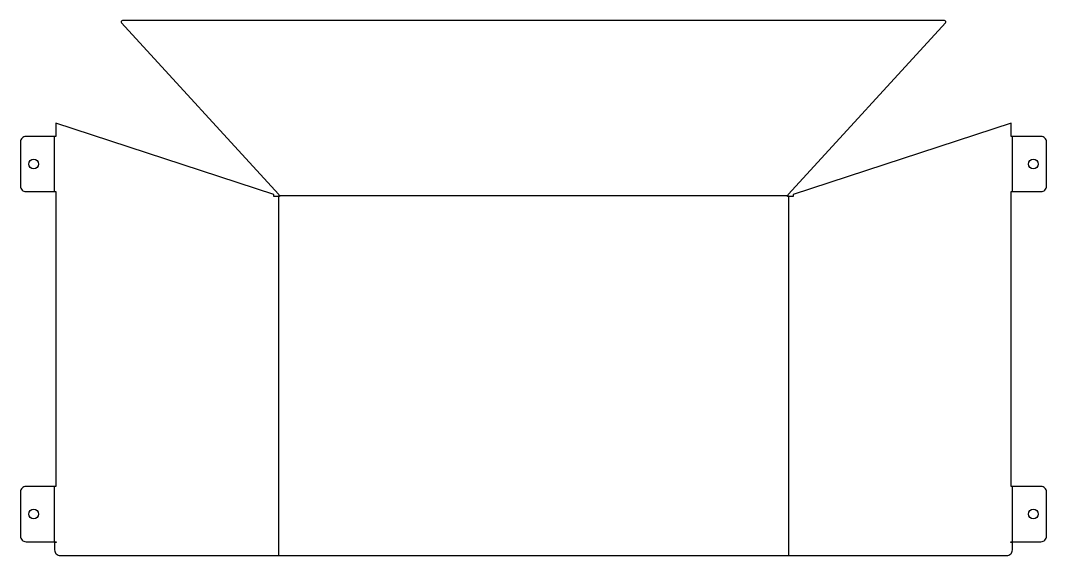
# Model space of a CAD drawing. Extents: x -372 to 372, y -130 to 257.
import ezdxf

# ---------------------------------------------------------------- set-up
doc = ezdxf.new("R2010")
doc.units = 0

msp = doc.modelspace()

# ---------------------------------------------------------------- linework, layer by layer
at = {"layer": '1'}
msp.add_lwpolyline([(371.61, 169.5, 0.414214), (367.61, 173.5), (345.96, 173.5), (345.96, 183.2), (188.19, 131.5), (188.19, 130), (184.05, 130), (184.69, 131.66), (298.46, 255.78, 0.65257), (297.73, 257.46), (-297.73, 257.46, 0.65257), (-298.46, 255.78), (-184.69, 131.66), (-184.05, 130), (-188.19, 130), (-188.19, 131.5), (-345.96, 183.2), (-345.96, 173.5), (-367.61, 173.5, 0.414214), (-371.61, 169.5), (-371.61, 137.5, 0.414214), (-367.61, 133.5), (-345.96, 133.5), (-345.96, -80), (-367.61, -80, 0.414214), (-371.61, -84), (-371.61, -116, 0.414214), (-367.61, -120), (-345.82, -120), (-345.82, -120.6), (-346.88, -120.6), (-346.88, -126, 0.414214), (-342.88, -130), (342.88, -130, 0.414214), (346.88, -126), (346.88, -120.6), (345.82, -120.6), (345.82, -120), (367.61, -120, 0.414214), (371.61, -116), (371.61, -84, 0.414214), (367.61, -80), (345.96, -80), (345.96, 133.5), (367.61, 133.5, 0.414214), (371.61, 137.5)], format="xyb", close=True, dxfattribs=at)
for centre in [(-362.11, 153.5), (362.11, 153.5), (-362.11, -100), (362.11, -100)]:
    msp.add_circle(centre, 3.5, dxfattribs=at)
at = {"layer": '2'}
for p, q in [((-346.99, 133.5), (-346.99, 173.5)), ((346.99, 133.5), (346.99, 173.5)), ((-184.62, 130), (-184.62, -130)), ((-184.37, 130.83), (184.37, 130.83)), ((184.62, 130), (184.62, -130)), ((-346.99, -120), (-346.99, -80)), ((346.99, -120), (346.99, -80))]:
    msp.add_line(p, q, dxfattribs=at)

doc.saveas('drawing.dxf')
